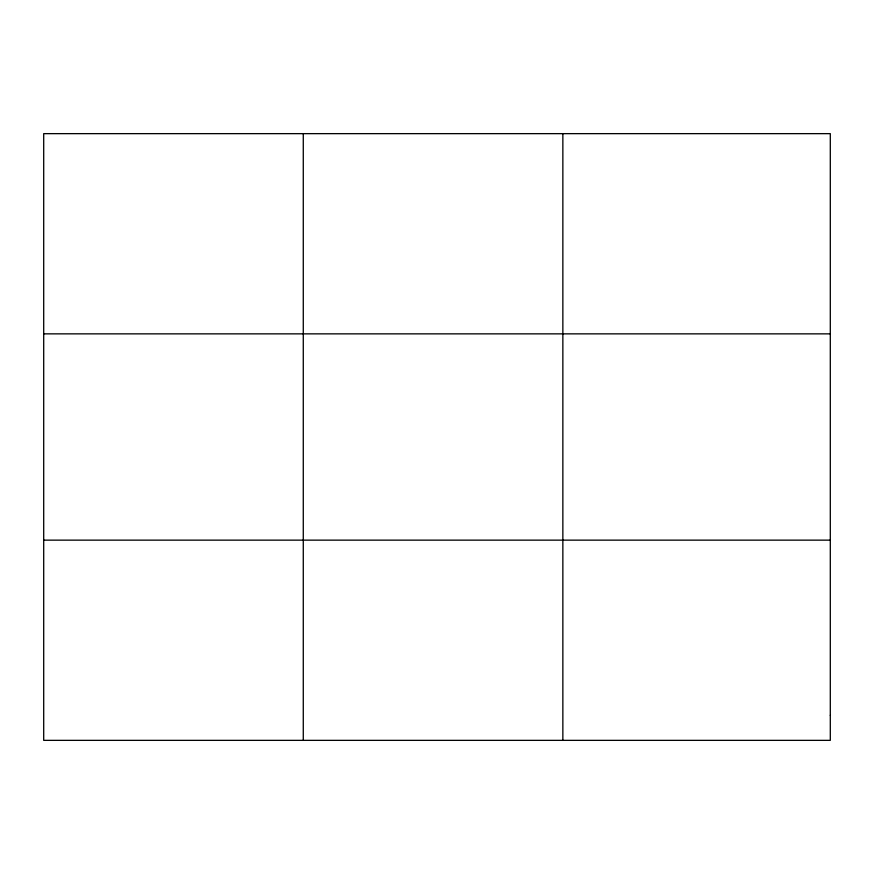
<?xml version="1.0" encoding="UTF-8"?>
<svg xmlns="http://www.w3.org/2000/svg" width="874" height="874" viewBox="0 0 874 874"><rect width="100%" height="100%" fill="white"/><g stroke="black" fill="none" stroke-linecap="round" stroke-linejoin="round"><path stroke-width="1.31" d="M303.278 133.646L303.278 740.354M562.856 133.646L562.856 740.354M43.7 333.857L830.3 333.857M43.7 540.143L830.3 540.143M830.3 715.325L830.3 740.354L43.7 740.354L43.7 133.646L830.3 133.646L830.3 715.325"/></g></svg>
